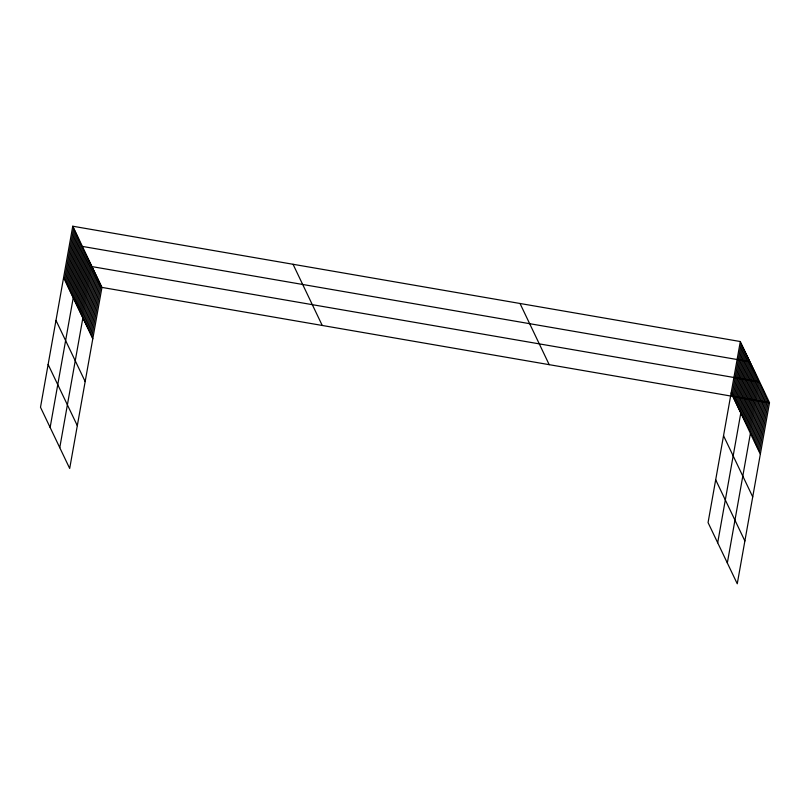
<?xml version="1.0" encoding="UTF-8"?>
<svg xmlns="http://www.w3.org/2000/svg" width="810" height="810" viewBox="0 0 810 810"><rect width="100%" height="100%" fill="white"/><g stroke="black" fill="none" stroke-linecap="round" stroke-linejoin="round"><path stroke-width="1.21" d="M72.748 226.223L40.5 407.278L69.69 468.464L101.939 287.408L72.748 226.223L740.31 341.536L769.5 402.722L737.252 583.777L708.062 522.592L740.31 341.536M64.567 279.612L73.71 228.248M65.529 281.637L74.672 230.263M66.491 283.652L75.644 232.278M67.453 285.667L76.606 234.303M68.415 287.692L77.568 236.317M69.376 289.707L78.529 238.343M70.338 291.732L79.491 240.357M71.31 293.746L80.453 242.382M72.272 295.761L81.415 244.397M50.129 427.467L82.387 246.412L749.938 361.736L717.69 542.781M74.196 299.801L83.349 248.437M75.158 301.826L84.311 250.452M76.12 303.841L85.273 252.477M77.082 305.866L86.235 254.492M78.043 307.881L87.197 256.507M79.016 309.896L88.158 258.532M79.977 311.921L89.12 260.547M80.939 313.936L90.092 262.572M81.901 315.961L91.054 264.587M59.768 447.657L92.016 266.611L759.577 381.925L727.329 562.97M83.855 320.061L93.008 268.687M84.847 322.137L94.001 270.773M85.84 324.213L94.993 272.849M86.832 326.298L95.985 274.924M87.824 328.374L96.977 277.01M88.816 330.46L97.969 279.085M89.809 332.535L98.962 281.171M90.801 334.621L99.954 283.247M91.793 336.697L100.946 285.333M732.119 394.926L741.271 343.561M733.09 396.951L742.233 345.576M734.052 398.966L743.195 347.601M735.014 400.99L744.167 349.616M735.976 403.005L745.129 351.641M736.938 405.02L746.091 353.656M737.9 407.045L747.053 355.671M738.862 409.06L748.015 357.696M739.834 411.085L748.977 359.711M741.757 415.125L750.91 363.751M742.719 417.14L751.872 365.766M743.681 419.155L752.834 367.791M744.643 421.18L753.796 369.805M745.605 423.195L754.758 371.83M746.577 425.22L755.72 373.845M747.539 427.234L756.682 375.87M748.501 429.249L757.654 377.885M749.463 431.274L758.616 379.9M751.417 435.375L760.57 384.001M752.409 437.451L761.562 386.087M753.401 439.536L762.554 388.162M754.394 441.612L763.546 390.248M755.386 443.698L764.539 392.324M756.378 445.773L765.531 394.409M757.37 447.859L766.523 396.485M758.362 449.935L767.515 398.56M759.355 452.01L768.508 400.646M101.939 287.408L769.5 402.722M731.157 392.911L760.347 454.096M723.533 435.709L752.723 496.894M715.686 479.793L744.876 540.979M520.02 303.487L549.2 364.672M293.048 264.283L322.238 325.468M63.595 277.597L92.785 338.783M55.981 320.385L85.171 381.571M48.124 364.48L77.314 425.665"/></g></svg>
